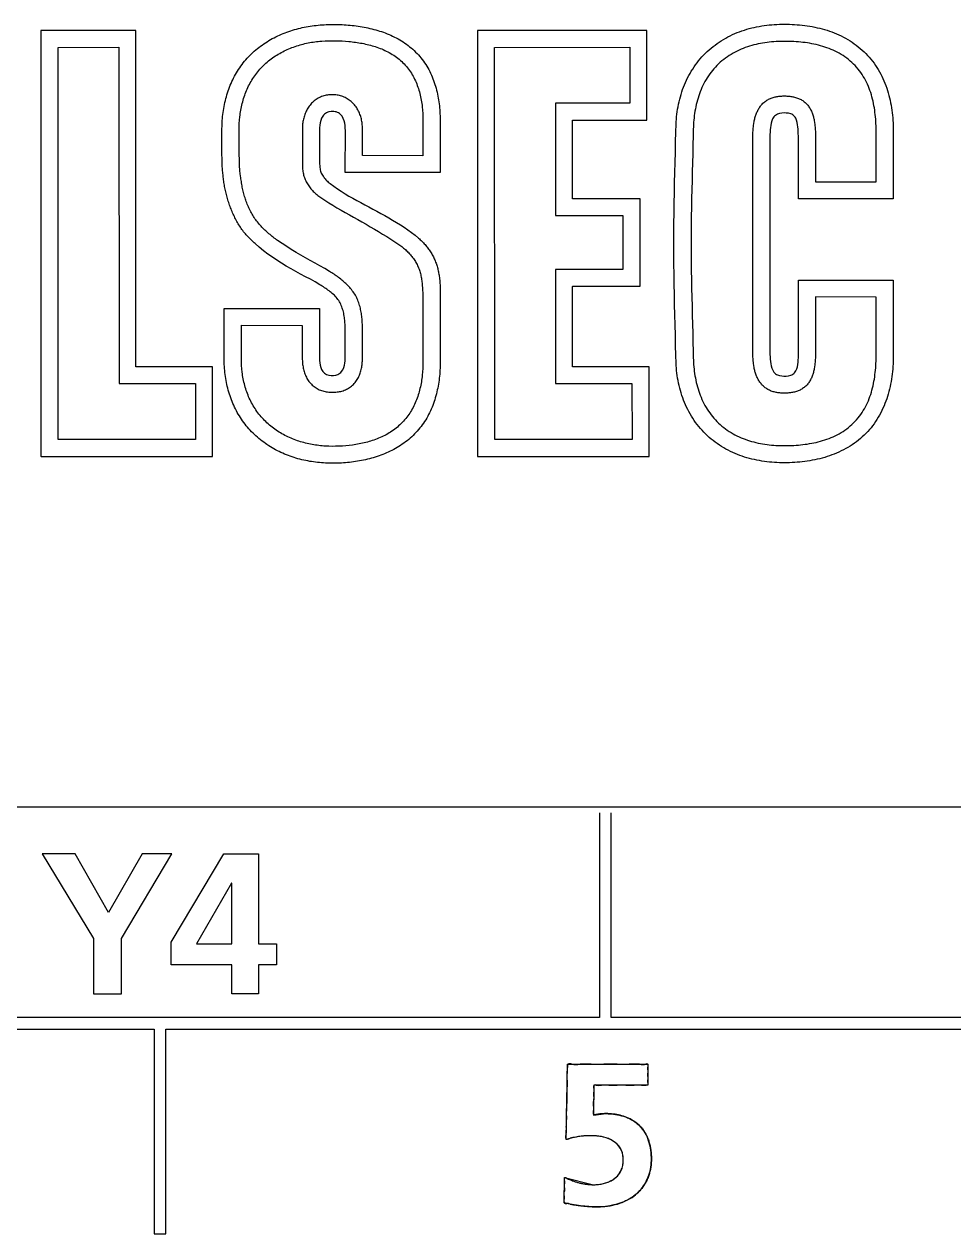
# Model space of a CAD drawing. Header units: millimetres. Extents: x -11 to 5160, y -11 to 2043.
# Drawn here: x 4503.35 to 4507.35, y 1648.46 to 1653.66 of the extents above; entities that cross this region are included whole.
import ezdxf

# ---------------------------------------------------------------- set-up
doc = ezdxf.new("R2010")
doc.units = ezdxf.units.MM

msp = doc.modelspace()

# ---------------------------------------------------------------- linework, layer by layer
at = {"color": 7, "linetype": 'Continuous'}
for p, q in [((4503.8347, 1653.6325), (4503.4264, 1653.6332)), ((4503.4264, 1653.6332), (4503.4264, 1651.8022)), ((4503.8347, 1652.187), (4503.8347, 1653.6325)), ((4506.031, 1653.6325), (4505.3027, 1653.6329)), ((4505.3027, 1653.6329), (4505.3027, 1651.8012)), ((4506.031, 1653.2471), (4506.031, 1653.6325)), ((4503.4998, 1651.8736), (4503.5005, 1653.5601)), ((4503.5005, 1653.5601), (4503.7613, 1653.5608)), ((4503.7613, 1653.5608), (4503.762, 1652.1146)), ((4505.3765, 1653.5601), (4505.9576, 1653.5608)), ((4505.3772, 1651.8736), (4505.3765, 1653.5601)), ((4505.9576, 1653.5608), (4505.9576, 1653.3198)), ((4505.9576, 1653.3198), (4505.638, 1653.3198)), ((4505.638, 1653.3198), (4505.638, 1652.8374)), ((4505.0679, 1653.2481), (4505.0679, 1653.0943)), ((4505.1417, 1653.2481), (4505.1417, 1653.0223)), ((4505.7114, 1652.9094), (4505.7114, 1653.2471)), ((4505.7114, 1653.2471), (4506.031, 1653.2471)), ((4504.2046, 1653.103), (4504.2046, 1653.2034)), ((4504.279, 1653.1006), (4504.2783, 1653.2038)), ((4504.5502, 1653.21), (4504.5502, 1653.0517)), ((4504.6239, 1653.2038), (4504.6239, 1653.0774)), ((4504.7341, 1653.0223), (4504.7348, 1653.2024)), ((4504.8082, 1653.0947), (4504.8082, 1653.2111)), ((4506.4861, 1652.2518), (4506.4861, 1653.1733)), ((4506.5598, 1653.1667), (4506.5598, 1652.259)), ((4506.6828, 1653.1685), (4506.6821, 1653.1695)), ((4506.6828, 1652.9094), (4506.6828, 1653.1685)), ((4506.7562, 1653.1782), (4506.7562, 1652.9818)), ((4507.0159, 1652.9821), (4507.0159, 1653.2038)), ((4507.0897, 1653.2024), (4507.0897, 1652.9094)), ((4505.0679, 1653.0943), (4504.8082, 1653.0947)), ((4505.1417, 1653.0223), (4504.7341, 1653.0223)), ((4506.7562, 1652.9818), (4507.0159, 1652.9821)), ((4506.0019, 1652.9094), (4505.7114, 1652.9094)), ((4506.0019, 1652.533), (4506.0019, 1652.9094)), ((4507.0897, 1652.9094), (4506.6828, 1652.9094)), ((4505.638, 1652.8374), (4505.9282, 1652.837)), ((4505.9282, 1652.837), (4505.9282, 1652.6053)), ((4505.9282, 1652.6053), (4505.638, 1652.6053)), ((4505.638, 1652.6053), (4505.638, 1652.1146)), ((4506.6828, 1652.2549), (4506.6828, 1652.56)), ((4506.6828, 1652.56), (4507.0897, 1652.56)), ((4507.0897, 1652.56), (4507.0897, 1652.2317)), ((4505.142, 1652.5139), (4505.142, 1652.2047)), ((4505.7114, 1652.5323), (4505.7128, 1652.533)), ((4505.7114, 1652.187), (4505.7114, 1652.5323)), ((4505.7128, 1652.533), (4506.0019, 1652.533)), ((4505.0679, 1652.4388), (4505.0679, 1652.2092)), ((4507.0159, 1652.4869), (4506.7562, 1652.4876)), ((4506.7562, 1652.4876), (4506.7562, 1652.2462)), ((4507.0159, 1652.2303), (4507.0159, 1652.4869)), ((4504.2143, 1652.223), (4504.2143, 1652.4377)), ((4504.2143, 1652.4377), (4504.6239, 1652.4377)), ((4504.6239, 1652.4377), (4504.6239, 1652.2237)), ((4504.288, 1652.2223), (4504.288, 1652.3653)), ((4504.288, 1652.3653), (4504.5498, 1652.3643)), ((4504.5498, 1652.3643), (4504.5498, 1652.223)), ((4504.7341, 1652.223), (4504.7341, 1652.3463)), ((4504.8082, 1652.2223), (4504.8082, 1652.3463)), ((4504.1637, 1652.187), (4503.8347, 1652.187)), ((4504.1637, 1651.8012), (4504.1637, 1652.187)), ((4506.0411, 1652.1863), (4505.7114, 1652.187)), ((4506.0414, 1651.8012), (4506.0411, 1652.1863)), ((4503.762, 1652.1146), (4504.0906, 1652.1146)), ((4504.0906, 1652.1146), (4504.0906, 1651.8736)), ((4505.638, 1652.1146), (4505.9666, 1652.1146)), ((4505.9666, 1652.1146), (4505.9673, 1651.8736)), ((4504.0906, 1651.8736), (4503.4998, 1651.8736)), ((4505.9673, 1651.8736), (4505.3772, 1651.8736)), ((4503.4264, 1651.8022), (4503.4271, 1651.8012)), ((4503.4271, 1651.8012), (4504.1637, 1651.8012)), ((4505.3027, 1651.8012), (4506.0414, 1651.8012)), ((4518.6494, 1650.2934), (4483.4911, 1650.2934)), ((4505.8273, 1650.2684), (4505.8273, 1649.389)), ((4505.8776, 1649.389), (4505.8776, 1650.2684)), ((4503.5738, 1650.0929), (4503.4322, 1650.0929)), ((4503.4322, 1650.0929), (4503.6523, 1649.7287)), ((4503.7162, 1649.8401), (4503.5738, 1650.0929)), ((4503.8611, 1650.0929), (4503.7162, 1649.8401)), ((4503.7732, 1649.7287), (4503.9889, 1650.0929)), ((4503.9889, 1650.0929), (4503.8611, 1650.0929)), ((4503.9867, 1649.7131), (4504.212, 1650.0929)), ((4504.212, 1650.0929), (4504.3621, 1650.0929)), ((4504.3621, 1650.0929), (4504.3621, 1649.7053)), ((4504.2448, 1649.9668), (4504.0954, 1649.7053)), ((4504.2465, 1649.9668), (4504.2448, 1649.9668)), ((4504.2465, 1649.7053), (4504.2465, 1649.9668)), ((4503.6523, 1649.7287), (4503.6523, 1649.4904)), ((4503.7732, 1649.4904), (4503.7732, 1649.7287)), ((4503.9867, 1649.6156), (4503.9867, 1649.7131)), ((4504.0954, 1649.7053), (4504.2465, 1649.7053)), ((4504.3621, 1649.7053), (4504.439, 1649.7053)), ((4504.439, 1649.7053), (4504.439, 1649.6156)), ((4504.2465, 1649.6156), (4503.9867, 1649.6156)), ((4504.2465, 1649.4904), (4504.2465, 1649.6156)), ((4504.439, 1649.6156), (4504.3621, 1649.6156)), ((4504.3621, 1649.6156), (4504.3621, 1649.4904)), ((4503.6523, 1649.4904), (4503.7732, 1649.4904)), ((4504.3621, 1649.4904), (4504.2465, 1649.4904)), ((4505.8273, 1649.389), (4502.098, 1649.389)), ((4509.607, 1649.389), (4505.8776, 1649.389)), ((4502.098, 1649.3388), (4503.9124, 1649.3388)), ((4503.9124, 1649.3388), (4503.9124, 1648.4591)), ((4503.9626, 1648.4591), (4503.9626, 1649.3388)), ((4503.9626, 1649.3388), (4507.7425, 1649.3388)), ((4505.6835, 1648.8645), (4505.6895, 1649.1881)), ((4505.6895, 1649.1881), (4506.0357, 1649.1881)), ((4506.0357, 1649.1881), (4506.0357, 1649.0984)), ((4505.8034, 1649.0984), (4505.8009, 1648.9698)), ((4506.0357, 1649.0984), (4505.8034, 1649.0984)), ((4506.0357, 1649.0984), (4506.0357, 1649.1014)), ((4505.8009, 1648.9698), (4505.8561, 1648.9758)), ((4505.675, 1648.5926), (4505.6774, 1648.7005)), ((4505.6774, 1648.7005), (4505.8009, 1648.6702)), ((4503.9124, 1648.4591), (4503.9626, 1648.4591))]:
    msp.add_line(p, q, dxfattribs=at)
for points in [[(4504.2046, 1653.2034, -0.034216), (4504.2082, 1653.2721, -0.0337), (4504.2211, 1653.3398, -0.037988), (4504.2434, 1653.405, -0.043441), (4504.276, 1653.4656, -0.044293), (4504.3187, 1653.5196, -0.043091), (4504.3701, 1653.5653, -0.040565), (4504.4285, 1653.6018, -0.036354), (4504.4918, 1653.6289, -0.033258), (4504.5583, 1653.647, -0.029751), (4504.6265, 1653.6566, -0.023986), (4504.6953, 1653.6588, -0.023326), (4504.7641, 1653.6546, -0.025699), (4504.8321, 1653.6437, -0.033183), (4504.8984, 1653.625, -0.041137), (4504.9612, 1653.5967, -0.048585), (4505.0178, 1653.5576, -0.053963), (4505.0652, 1653.5078, -0.052442), (4505.1011, 1653.4491, -0.04424), (4505.1248, 1653.3845, -0.03556), (4505.1382, 1653.3169, -0.037049), (4505.1417, 1653.2481)], [(4507.0897, 1652.2317, -0.018585), (4507.0884, 1652.1881, -0.01779), (4507.084, 1652.1446, -0.018773), (4507.0764, 1652.1016, -0.022205), (4507.0653, 1652.0594, -0.0249), (4507.0503, 1652.0184, -0.027165), (4507.0312, 1651.9792, -0.028838), (4507.0077, 1651.9423, -0.030145), (4506.9801, 1651.9085, -0.030084), (4506.9486, 1651.8783, -0.029066), (4506.9138, 1651.852, -0.027507), (4506.8762, 1651.8298, -0.025204), (4506.8365, 1651.8117, -0.022946), (4506.7952, 1651.7975, -0.0207), (4506.7528, 1651.7869, -0.018506), (4506.7098, 1651.7797, -0.016676), (4506.6663, 1651.7755, -0.01573), (4506.6227, 1651.7742, -0.016255), (4506.579, 1651.7756, -0.018257), (4506.536, 1651.7799, -0.020322), (4506.493, 1651.7877, -0.022034), (4506.4509, 1651.799, -0.023721), (4506.4099, 1651.8142, -0.025471), (4506.3707, 1651.8333, -0.026634), (4506.3336, 1651.8564, -0.027528), (4506.2993, 1651.8833, -0.027904), (4506.2681, 1651.9139, -0.027501), (4506.2406, 1651.9477, -0.026879), (4506.2168, 1651.9844, -0.025888), (4506.1971, 1652.0233, -0.024101), (4506.1814, 1652.064, -0.022248), (4506.1695, 1652.1061, -0.023195), (4506.1614, 1652.149, -0.019877), (4506.1572, 1652.1924, -0.008911), (4506.1555, 1652.2361), (4506.1547, 1652.2797), (4506.1537, 1652.3234), (4506.1526, 1652.367), (4506.1515, 1652.4107), (4506.1504, 1652.4544), (4506.1493, 1652.498), (4506.1484, 1652.5417), (4506.1476, 1652.585), (4506.1471, 1652.6286), (4506.1468, 1652.6723), (4506.1467, 1652.7158), (4506.1468, 1652.7595), (4506.1471, 1652.8032), (4506.1476, 1652.8468), (4506.1484, 1652.8909), (4506.1493, 1652.9345), (4506.1504, 1652.9782), (4506.1515, 1653.0218), (4506.1526, 1653.0655), (4506.1537, 1653.1092), (4506.1547, 1653.1528), (4506.1555, 1653.1965, -0.008842), (4506.1572, 1653.2401, -0.019752), (4506.1614, 1653.2836, -0.023089), (4506.1694, 1653.3265, -0.022126), (4506.1812, 1653.3685, -0.023951), (4506.1969, 1653.4093, -0.025739), (4506.2165, 1653.4483, -0.026732), (4506.2401, 1653.485, -0.027383), (4506.2676, 1653.5189, -0.027829), (4506.2986, 1653.5497, -0.02749), (4506.3328, 1653.5768, -0.026656), (4506.3697, 1653.6, -0.025722), (4506.4092, 1653.6194, -0.023803), (4506.4501, 1653.6347, -0.02214), (4506.4922, 1653.6461, -0.020443), (4506.5352, 1653.654, -0.018544), (4506.5786, 1653.6584, -0.016331), (4506.6223, 1653.6599, -0.015755), (4506.6659, 1653.6585, -0.016672), (4506.7094, 1653.6544, -0.018498), (4506.7524, 1653.6472, -0.020706), (4506.7948, 1653.6367, -0.022953), (4506.8361, 1653.6225, -0.025211), (4506.8758, 1653.6044, -0.027513), (4506.9134, 1653.5822, -0.029065), (4506.9483, 1653.5559, -0.030079), (4506.9798, 1653.5257, -0.030124), (4507.0074, 1653.4919, -0.028811), (4507.0309, 1653.4551, -0.027134), (4507.0501, 1653.4159, -0.024866), (4507.0651, 1653.375, -0.02217), (4507.0762, 1653.3327, -0.018744), (4507.0838, 1653.2897, -0.017752), (4507.0884, 1653.2463, -0.018659), (4507.0897, 1653.2024)], [(4504.2783, 1653.2038, -0.033699), (4504.2812, 1653.2619, -0.032894), (4504.2917, 1653.3192, -0.037283), (4504.31, 1653.3745, -0.043999), (4504.337, 1653.426, -0.045191), (4504.3727, 1653.4719, -0.044311), (4504.4162, 1653.5107, -0.041538), (4504.4656, 1653.5415, -0.036663), (4504.5192, 1653.5642, -0.033318), (4504.5754, 1653.5793, -0.029722), (4504.6331, 1653.5871, -0.0226), (4504.6914, 1653.5888, -0.020631), (4504.7495, 1653.5856, -0.022406), (4504.8072, 1653.5776, -0.031793), (4504.8637, 1653.5633, -0.042209), (4504.9174, 1653.541, -0.051985), (4504.966, 1653.5089, -0.058857), (4505.0062, 1653.4669, -0.055665), (4505.0358, 1653.4169, -0.043792), (4505.0548, 1653.3619, -0.033739), (4505.0654, 1653.3046, -0.03617), (4505.0679, 1653.2464)], [(4507.0159, 1653.2038, 0.018226), (4507.0151, 1653.2423, 0.017128), (4507.0115, 1653.2808, 0.018089), (4507.0053, 1653.3189, 0.022701), (4506.996, 1653.3563, 0.026695), (4506.983, 1653.3927, 0.030286), (4506.966, 1653.4273, 0.033097), (4506.9448, 1653.4595, 0.035044), (4506.9193, 1653.4885, 0.034786), (4506.8901, 1653.5136, 0.032404), (4506.8577, 1653.5347, 0.029226), (4506.823, 1653.5515, 0.025353), (4506.7867, 1653.5645, 0.021804), (4506.7493, 1653.574, 0.018471), (4506.7113, 1653.5805, 0.015331), (4506.6729, 1653.5844, 0.014086), (4506.6343, 1653.586, 0.014078), (4506.5957, 1653.5855, 0.017143), (4506.5572, 1653.5826, 0.019743), (4506.5191, 1653.5769, 0.021829), (4506.4815, 1653.568, 0.024484), (4506.4449, 1653.5557, 0.027152), (4506.4098, 1653.5397, 0.029593), (4506.3768, 1653.5198, 0.03108), (4506.3464, 1653.496, 0.031707), (4506.3192, 1653.4686, 0.031232), (4506.2957, 1653.438, 0.029353), (4506.2761, 1653.4048, 0.026925), (4506.2603, 1653.3696, 0.023798), (4506.2482, 1653.333, 0.021781), (4506.2394, 1653.2954, 0.019751), (4506.2338, 1653.2572, 0.014359), (4506.2308, 1653.2188, 0.008324), (4506.2296, 1653.1802), (4506.229, 1653.1416), (4506.2281, 1653.103), (4506.2271, 1653.0644), (4506.2261, 1653.0258), (4506.225, 1652.9872), (4506.224, 1652.9486), (4506.2231, 1652.91), (4506.2223, 1652.8714), (4506.2216, 1652.8328), (4506.2212, 1652.7942), (4506.2209, 1652.7556), (4506.2208, 1652.7172), (4506.2209, 1652.6786), (4506.2212, 1652.64), (4506.2216, 1652.6014), (4506.2223, 1652.5628), (4506.2231, 1652.5242), (4506.224, 1652.4856), (4506.225, 1652.447), (4506.2261, 1652.4084), (4506.2271, 1652.3699), (4506.2281, 1652.3313), (4506.229, 1652.2927), (4506.2296, 1652.2541, 0.008283), (4506.2308, 1652.2155, 0.014334), (4506.2338, 1652.177, 0.019733), (4506.2394, 1652.1388, 0.021769), (4506.2481, 1652.1012, 0.023785), (4506.2602, 1652.0646, 0.026912), (4506.276, 1652.0294, 0.029343), (4506.2956, 1651.9962, 0.031228), (4506.3191, 1651.9656, 0.031705), (4506.3463, 1651.9382, 0.031086), (4506.3766, 1651.9144, 0.029603), (4506.4097, 1651.8945, 0.027164), (4506.4448, 1651.8784, 0.024496), (4506.4813, 1651.8661, 0.02184), (4506.5189, 1651.8572, 0.019754), (4506.557, 1651.8514, 0.017157), (4506.5955, 1651.8485, 0.014089), (4506.6341, 1651.848, 0.014083), (4506.6727, 1651.8497, 0.015319), (4506.7111, 1651.8535, 0.018456), (4506.7491, 1651.86, 0.021787), (4506.7865, 1651.8695, 0.025335), (4506.8229, 1651.8825, 0.029206), (4506.8576, 1651.8993, 0.03239), (4506.8899, 1651.9203, 0.034782), (4506.9192, 1651.9455, 0.035043), (4506.9447, 1651.9744, 0.033107), (4506.9659, 1652.0066, 0.030304), (4506.9829, 1652.0412, 0.026715), (4506.9959, 1652.0776, 0.022715), (4507.0052, 1652.115, 0.018105), (4507.0115, 1652.1531, 0.017133), (4507.0151, 1652.1915, 0.01831), (4507.0159, 1652.2303)], [(4504.8082, 1653.2111, 0.029573), (4504.8071, 1653.2318, 0.029362), (4504.8036, 1653.2523, 0.032148), (4504.7976, 1653.2722, 0.035436), (4504.7889, 1653.2911, 0.038352), (4504.7776, 1653.3085, 0.041029), (4504.7637, 1653.3239, 0.04318), (4504.7474, 1653.3368, 0.044247), (4504.7291, 1653.3466, 0.043284), (4504.7094, 1653.3531, 0.040259), (4504.6889, 1653.3562, 0.035842), (4504.6683, 1653.3561, 0.040052), (4504.6477, 1653.353, 0.043295), (4504.628, 1653.3464, 0.045048), (4504.6098, 1653.3365, 0.044078), (4504.5936, 1653.3235, 0.041689), (4504.5798, 1653.308, 0.038613), (4504.5688, 1653.2904, 0.035198), (4504.5604, 1653.2714, 0.031331), (4504.5546, 1653.2514, 0.028157), (4504.5512, 1653.2309, 0.02883), (4504.5502, 1653.21)], [(4506.4861, 1653.1733), (4506.4863, 1653.1903), (4506.4874, 1653.2072), (4506.4891, 1653.224), (4506.4918, 1653.2408, -0.01897), (4506.4957, 1653.2573, -0.022859), (4506.5009, 1653.2734, -0.028108), (4506.5077, 1653.2889, -0.033601), (4506.5164, 1653.3035, -0.038587), (4506.527, 1653.3166, -0.041854), (4506.5397, 1653.3279, -0.041144), (4506.554, 1653.3369, -0.037215), (4506.5696, 1653.3435, -0.032166), (4506.586, 1653.348, -0.026939), (4506.6029, 1653.3505, -0.021344), (4506.6198, 1653.3513, -0.019755), (4506.6368, 1653.3508, -0.02369), (4506.6536, 1653.3488, -0.02939), (4506.6701, 1653.3451, -0.035605), (4506.686, 1653.3393, -0.041298), (4506.7008, 1653.3311, -0.043597), (4506.714, 1653.3205, -0.041651), (4506.7252, 1653.3078, -0.03694), (4506.7343, 1653.2935, -0.030667), (4506.7414, 1653.2781, -0.024596), (4506.7467, 1653.262, -0.019952), (4506.7506, 1653.2455), (4506.7532, 1653.2287), (4506.755, 1653.2119), (4506.756, 1653.1949), (4506.7562, 1653.1782)], [(4504.7348, 1653.2024), (4504.7345, 1653.213), (4504.7336, 1653.2237), (4504.732, 1653.2342), (4504.7295, 1653.2445), (4504.7258, 1653.2545), (4504.7207, 1653.2639, 0.054497), (4504.7139, 1653.272, 0.06171), (4504.7054, 1653.2784, 0.060327), (4504.6956, 1653.2825, 0.051305), (4504.6851, 1653.2843), (4504.6745, 1653.2843), (4504.664, 1653.2827, 0.056487), (4504.654, 1653.279, 0.063452), (4504.6452, 1653.273, 0.058315), (4504.6381, 1653.2651, 0.046168), (4504.6328, 1653.2559), (4504.6291, 1653.2459), (4504.6266, 1653.2356), (4504.625, 1653.2251), (4504.6241, 1653.2144), (4504.6239, 1653.2038)], [(4506.6821, 1653.1695), (4506.6821, 1653.1792), (4506.6819, 1653.189), (4506.6816, 1653.1987), (4506.6811, 1653.2084), (4506.6803, 1653.2181), (4506.6791, 1653.2278), (4506.6774, 1653.2374), (4506.6747, 1653.2467), (4506.6709, 1653.2557, 0.057812), (4506.6653, 1653.2636, 0.065818), (4506.6579, 1653.27, 0.057894), (4506.6492, 1653.2743), (4506.6398, 1653.2768), (4506.6302, 1653.278), (4506.6204, 1653.2782), (4506.6107, 1653.2777), (4506.6011, 1653.2762), (4506.5918, 1653.273, 0.061293), (4506.5835, 1653.2679, 0.060884), (4506.5767, 1653.261), (4506.5716, 1653.2528), (4506.5679, 1653.2438), (4506.5652, 1653.2344), (4506.5633, 1653.2248), (4506.562, 1653.2152), (4506.5611, 1653.2055), (4506.5605, 1653.1958), (4506.5601, 1653.1856), (4506.5599, 1653.1759), (4506.5598, 1653.1667)], [(4504.7341, 1652.3463, 0.011954), (4504.7336, 1652.3699, 0.019463), (4504.7317, 1652.3935, 0.023935), (4504.7277, 1652.4168, 0.026747), (4504.7213, 1652.4396, 0.038493), (4504.7124, 1652.4614, 0.048897), (4504.6995, 1652.4812, 0.039827), (4504.6832, 1652.4983, 0.022942), (4504.665, 1652.5133, 0.015618), (4504.6456, 1652.5269, 0.010471), (4504.6256, 1652.5395), (4504.605, 1652.5515), (4504.5844, 1652.5629), (4504.5636, 1652.5741), (4504.5427, 1652.5853), (4504.5219, 1652.5966), (4504.5013, 1652.6081), (4504.4808, 1652.6199), (4504.4605, 1652.632), (4504.4405, 1652.6447), (4504.421, 1652.6579), (4504.4018, 1652.6717), (4504.383, 1652.6861), (4504.3646, 1652.701), (4504.3468, 1652.7165, -0.010308), (4504.3296, 1652.7327, -0.012686), (4504.3131, 1652.7497, -0.018662), (4504.2977, 1652.7676, -0.01991), (4504.2838, 1652.7867, -0.017937), (4504.2714, 1652.8068, -0.01424), (4504.2603, 1652.8277, -0.011302), (4504.2503, 1652.8491, -0.01185), (4504.2412, 1652.871, -0.012501), (4504.2333, 1652.8932, -0.011916), (4504.2264, 1652.9159, -0.011135), (4504.2206, 1652.9388, -0.010496), (4504.2158, 1652.9619, -0.009906), (4504.212, 1652.9853, -0.009243), (4504.209, 1653.0087), (4504.2069, 1653.0323), (4504.2055, 1653.0559), (4504.2047, 1653.0795), (4504.2046, 1653.103)], [(4504.8082, 1652.3463, 0.010032), (4504.8079, 1652.3699, 0.012289), (4504.8066, 1652.393, 0.017571), (4504.8039, 1652.4164, 0.021534), (4504.7993, 1652.4395, 0.025646), (4504.7926, 1652.4621, 0.02926), (4504.7835, 1652.4839, 0.033645), (4504.7717, 1652.5043, 0.028559), (4504.7574, 1652.523, 0.02232), (4504.7413, 1652.5403, 0.017422), (4504.7239, 1652.5562, 0.016335), (4504.7055, 1652.5709, 0.013109), (4504.6862, 1652.5845, 0.009572), (4504.6663, 1652.5972), (4504.6461, 1652.6092), (4504.6255, 1652.6209), (4504.6049, 1652.6323), (4504.5842, 1652.6436), (4504.5636, 1652.655), (4504.543, 1652.6666), (4504.5227, 1652.6786), (4504.5026, 1652.6909), (4504.4826, 1652.7034), (4504.4629, 1652.7164), (4504.4436, 1652.7299, -0.009638), (4504.4247, 1652.7441, -0.011553), (4504.4065, 1652.759, -0.013718), (4504.389, 1652.7749, -0.014607), (4504.3725, 1652.7917, -0.016117), (4504.3571, 1652.8095, -0.022027), (4504.343, 1652.8284, -0.02241), (4504.3307, 1652.8485, -0.020021), (4504.3202, 1652.8697, -0.01703), (4504.3112, 1652.8915, -0.014414), (4504.3036, 1652.9138, -0.012837), (4504.2972, 1652.9367, -0.01129), (4504.292, 1652.9597, -0.010126), (4504.2878, 1652.9829, -0.00929), (4504.2844, 1653.0063), (4504.2819, 1653.0297), (4504.2802, 1653.0533), (4504.2792, 1653.0768), (4504.279, 1653.1006)], [(4504.6239, 1653.0774, 0.016302), (4504.6243, 1653.0579, 0.023095), (4504.6259, 1653.0382, 0.074079), (4504.6311, 1653.0195, 0.046286), (4504.6418, 1653.0029, 0.074673), (4504.6541, 1652.9875, 0.019112), (4504.6691, 1652.975), (4504.6847, 1652.9633), (4504.7007, 1652.9522), (4504.717, 1652.9415), (4504.7335, 1652.9311), (4504.7502, 1652.921), (4504.767, 1652.9112), (4504.7841, 1652.9018), (4504.8013, 1652.8926), (4504.8185, 1652.8835), (4504.8358, 1652.8744), (4504.853, 1652.8652), (4504.8702, 1652.856), (4504.8873, 1652.8466), (4504.9043, 1652.8371), (4504.9212, 1652.8275), (4504.9381, 1652.8176), (4504.9547, 1652.8075), (4504.9713, 1652.7972), (4504.9876, 1652.7865), (4505.0037, 1652.7755), (4505.0195, 1652.7641), (4505.0349, 1652.7522), (4505.0499, 1652.7397, -0.014932), (4505.0641, 1652.7264, -0.016856), (4505.0775, 1652.7122, -0.018585), (4505.0898, 1652.6971, -0.019577), (4505.1009, 1652.6811, -0.020652), (4505.1108, 1652.664, -0.02033), (4505.1192, 1652.6464, -0.019911), (4505.1262, 1652.6282, -0.018556), (4505.1317, 1652.6095, -0.016966), (4505.1359, 1652.5905, -0.015133), (4505.1389, 1652.5712), (4505.1407, 1652.5518), (4505.1418, 1652.5323), (4505.142, 1652.5139)], [(4504.5502, 1653.0517, 0.033337), (4504.5515, 1653.0312, 0.034028), (4504.5556, 1653.011, 0.034787), (4504.5624, 1652.9916, 0.033639), (4504.5718, 1652.9732, 0.032382), (4504.5835, 1652.9563, 0.024847), (4504.597, 1652.9408, 0.030002), (4504.6125, 1652.9272, 0.013764), (4504.6291, 1652.9149), (4504.6461, 1652.9033), (4504.6635, 1652.8922), (4504.681, 1652.8813), (4504.6987, 1652.8707), (4504.7164, 1652.8603), (4504.7343, 1652.85), (4504.7522, 1652.8398), (4504.7702, 1652.8297), (4504.7882, 1652.8197), (4504.8063, 1652.8098), (4504.8242, 1652.7996), (4504.842, 1652.7892), (4504.8598, 1652.7788), (4504.8775, 1652.7683), (4504.8952, 1652.7577), (4504.9128, 1652.747), (4504.9303, 1652.7361), (4504.9476, 1652.7248), (4504.9645, 1652.7131, -0.012906), (4504.981, 1652.7006, -0.018881), (4504.9966, 1652.6872, -0.022294), (4505.011, 1652.6724, -0.021552), (4505.024, 1652.6565, -0.022552), (4505.0357, 1652.6395, -0.028962), (4505.0455, 1652.6213, -0.027755), (4505.0532, 1652.6022, -0.024447), (4505.0589, 1652.5824, -0.019902), (4505.0627, 1652.5622, -0.014468), (4505.0652, 1652.5417), (4505.0667, 1652.5211), (4505.0674, 1652.5005), (4505.0678, 1652.4795), (4505.068, 1652.4589), (4505.0679, 1652.4388)], [(4506.7562, 1652.2462), (4506.756, 1652.2293), (4506.755, 1652.2123), (4506.7532, 1652.1955), (4506.7505, 1652.1787, -0.020085), (4506.7466, 1652.1622, -0.024796), (4506.7413, 1652.1462, -0.030921), (4506.7342, 1652.1308, -0.037235), (4506.725, 1652.1165, -0.041877), (4506.7138, 1652.1039, -0.043638), (4506.7005, 1652.0933, -0.041192), (4506.6856, 1652.0852, -0.035399), (4506.6697, 1652.0795, -0.029124), (4506.6532, 1652.0758, -0.02347), (4506.6363, 1652.0739, -0.019592), (4506.6194, 1652.0734, -0.021467), (4506.6024, 1652.0743, -0.026048), (4506.5861, 1652.0767, -0.032142), (4506.5698, 1652.0811, -0.037208), (4506.5542, 1652.0878, -0.041171), (4506.5398, 1652.0968, -0.041881), (4506.5272, 1652.108, -0.038612), (4506.5165, 1652.1212, -0.033629), (4506.5078, 1652.1357, -0.028121), (4506.501, 1652.1512, -0.022864), (4506.4957, 1652.1673, -0.018964), (4506.4919, 1652.1838), (4506.4892, 1652.2006), (4506.4874, 1652.2174), (4506.4863, 1652.2344), (4506.4861, 1652.2518)], [(4506.5598, 1652.259), (4506.5599, 1652.2493), (4506.5601, 1652.2395), (4506.5605, 1652.2298), (4506.5611, 1652.2201), (4506.5621, 1652.2099), (4506.5634, 1652.2003), (4506.5653, 1652.1907), (4506.568, 1652.1813), (4506.5717, 1652.1723), (4506.5769, 1652.1641, 0.060332), (4506.5837, 1652.1572, 0.061029), (4506.592, 1652.1521), (4506.601, 1652.149), (4506.6106, 1652.1474), (4506.6203, 1652.1468), (4506.6301, 1652.1471), (4506.6398, 1652.1482), (4506.6492, 1652.1506, 0.057573), (4506.6581, 1652.1549, 0.065146), (4506.6655, 1652.1612, 0.058215), (4506.6712, 1652.1691), (4506.6752, 1652.178), (4506.6779, 1652.1873), (4506.6797, 1652.1969), (4506.681, 1652.2066), (4506.6818, 1652.2163), (4506.6823, 1652.226), (4506.6826, 1652.2358), (4506.6828, 1652.2455), (4506.6828, 1652.2549)], [(4505.142, 1652.2071, -0.035131), (4505.1388, 1652.1383, -0.03389), (4505.1262, 1652.0704, -0.039481), (4505.104, 1652.0051, -0.048473), (4505.0707, 1651.9447, -0.049737), (4505.0263, 1651.892, -0.047402), (4504.9724, 1651.849, -0.042397), (4504.9117, 1651.8163, -0.03589), (4504.8466, 1651.7934, -0.029841), (4504.779, 1651.7793, -0.026407), (4504.7103, 1651.7727, -0.026445), (4504.6413, 1651.7734, -0.030772), (4504.573, 1651.7819, -0.034403), (4504.5062, 1651.7992, -0.037057), (4504.4426, 1651.826, -0.04024), (4504.3839, 1651.8621, -0.042399), (4504.3319, 1651.9075, -0.043618), (4504.2885, 1651.9611, -0.042843), (4504.255, 1652.0213, -0.038831), (4504.2318, 1652.0862, -0.034841), (4504.2182, 1652.1539, -0.03509), (4504.2143, 1652.223)], [(4505.0679, 1652.2092, -0.033777), (4505.0656, 1652.1512, -0.031827), (4505.0557, 1652.0939, -0.038219), (4505.0381, 1652.0384, -0.049121), (4505.0114, 1651.9874, -0.052858), (4504.9746, 1651.9425, -0.050992), (4504.9292, 1651.9062, -0.045061), (4504.8777, 1651.8793, -0.036606), (4504.8225, 1651.8612, -0.028317), (4504.7654, 1651.8503, -0.023962), (4504.7074, 1651.8453, -0.024245), (4504.6496, 1651.8458, -0.030114), (4504.5918, 1651.8526, -0.03382), (4504.5355, 1651.8669, -0.036065), (4504.4816, 1651.8888, -0.040146), (4504.4318, 1651.9186, -0.043014), (4504.3875, 1651.9562, -0.044741), (4504.3506, 1652.0011, -0.044441), (4504.3221, 1652.0517, -0.039188), (4504.3026, 1652.1064, -0.034896), (4504.2913, 1652.1635, -0.035269), (4504.288, 1652.2216)], [(4504.5498, 1652.223, 0.027272), (4504.5507, 1652.2021, 0.026207), (4504.5539, 1652.1814, 0.03085), (4504.5593, 1652.1611, 0.03654), (4504.5674, 1652.1418, 0.041626), (4504.5784, 1652.124, 0.045632), (4504.5924, 1652.1084, 0.047473), (4504.609, 1652.0957, 0.046555), (4504.6277, 1652.0863, 0.041976), (4504.6477, 1652.0803, 0.036088), (4504.6685, 1652.0775, 0.029852), (4504.6891, 1652.0775, 0.034723), (4504.7099, 1652.0802, 0.040327), (4504.7301, 1652.0859, 0.046677), (4504.7489, 1652.095, 0.048507), (4504.7657, 1652.1075, 0.047277), (4504.7797, 1652.123, 0.042927), (4504.7908, 1652.1408, 0.037148), (4504.7988, 1652.1601, 0.030901), (4504.8042, 1652.1804, 0.025564), (4504.8073, 1652.2011, 0.027156), (4504.8082, 1652.2223)], [(4504.6239, 1652.2237), (4504.6241, 1652.2137), (4504.625, 1652.2038), (4504.6266, 1652.1939), (4504.6291, 1652.1842), (4504.6329, 1652.175), (4504.6383, 1652.1666, 0.058951), (4504.6454, 1652.1595, 0.061304), (4504.6541, 1652.1543), (4504.6635, 1652.1512), (4504.6734, 1652.1498), (4504.6837, 1652.1498), (4504.6935, 1652.1512), (4504.703, 1652.1544, 0.055216), (4504.7112, 1652.1594, 0.055675), (4504.7184, 1652.1663), (4504.724, 1652.1745), (4504.7282, 1652.1836), (4504.731, 1652.1932), (4504.7328, 1652.203), (4504.7338, 1652.213), (4504.7341, 1652.223)], [(4505.8561, 1648.9758, -0.017438), (4505.874, 1648.9752, -0.017233), (4505.8918, 1648.9734, -0.01873), (4505.9094, 1648.9703, -0.020437), (4505.9268, 1648.9658, -0.022437), (4505.9438, 1648.9599, -0.024419), (4505.96, 1648.9524, -0.026404), (4505.9755, 1648.9433, -0.028227), (4505.9898, 1648.9326, -0.028999), (4506.0028, 1648.9203, -0.029334), (4506.0143, 1648.9065, -0.028208), (4506.0241, 1648.8916, -0.026645), (4506.0323, 1648.8756, -0.024458), (4506.0387, 1648.8589, -0.021909), (4506.0436, 1648.8417, -0.018983), (4506.0471, 1648.8241, -0.017091), (4506.0493, 1648.8064, -0.01631), (4506.0503, 1648.7885), (4506.0502, 1648.7708, -0.018765), (4506.0488, 1648.753, -0.021499), (4506.046, 1648.7353, -0.022062), (4506.0417, 1648.7179, -0.022785), (4506.0358, 1648.701, -0.023798), (4506.0284, 1648.6847, -0.024389), (4506.0195, 1648.6692, -0.02475), (4506.0091, 1648.6546, -0.024535), (4505.9972, 1648.6412, -0.023599), (4505.9846, 1648.6292, -0.023304), (4505.9704, 1648.6182, -0.022343), (4505.9553, 1648.6086, -0.020959), (4505.9395, 1648.6003, -0.019634), (4505.923, 1648.5933, -0.018141), (4505.906, 1648.5876, -0.016751), (4505.8887, 1648.583), (4505.8711, 1648.5796), (4505.8534, 1648.5772), (4505.8355, 1648.5758), (4505.8176, 1648.5753), (4505.7997, 1648.5756), (4505.7818, 1648.5765), (4505.7639, 1648.578), (4505.7461, 1648.58), (4505.7282, 1648.5824), (4505.7105, 1648.5853), (4505.6929, 1648.5886), (4505.675, 1648.5926)]]:
    msp.add_lwpolyline(points, format="xyb", dxfattribs=at)
msp.add_lwpolyline([(4505.8009, 1648.6702), (4505.8118, 1648.6705), (4505.8227, 1648.6714), (4505.8336, 1648.673), (4505.8443, 1648.6752), (4505.8549, 1648.6781), (4505.8652, 1648.6818), (4505.8751, 1648.6864), (4505.8847, 1648.6918), (4505.8932, 1648.6978), (4505.9015, 1648.705), (4505.9088, 1648.7131), (4505.9152, 1648.722), (4505.9203, 1648.7317), (4505.9243, 1648.7419), (4505.9271, 1648.7525), (4505.9288, 1648.7633), (4505.9295, 1648.7742), (4505.9292, 1648.7852), (4505.9279, 1648.7961), (4505.9255, 1648.8067), (4505.9218, 1648.8172), (4505.9168, 1648.8269), (4505.9107, 1648.836), (4505.9034, 1648.8442), (4505.8953, 1648.8515), (4505.8863, 1648.8578), (4505.8768, 1648.8632), (4505.8668, 1648.8678), (4505.8565, 1648.8715), (4505.8464, 1648.8745), (4505.8357, 1648.8769), (4505.8249, 1648.8787), (4505.814, 1648.8799), (4505.803, 1648.8807), (4505.7921, 1648.8809), (4505.7811, 1648.8808), (4505.7702, 1648.8803), (4505.7592, 1648.8796), (4505.7483, 1648.8785), (4505.7375, 1648.877), (4505.7267, 1648.8752), (4505.7159, 1648.8731), (4505.7052, 1648.8706), (4505.6947, 1648.8678), (4505.6842, 1648.8647)], dxfattribs=at)
for centre, radius, start, end in [((4506.041, 1649.1638), 0.3521, 176.9531, 180.9009), ((4505.7038, 1649.1826), 0.0144, 157.4743, 180.4022), ((4505.6993, 1649.1721), 0.0183, 61.1752, 118.8248), ((4505.7259, 1649.2923), 0.1057, 260.3398, 279.6602), ((4505.7675, 1648.718), 0.4708, 87.084, 92.916), ((4505.8189, 1650.9689), 1.781, 269.1171, 270.8829), ((4505.8746, 1645.7629), 3.4253, 89.528, 90.472), ((4505.9291, 1650.7221), 1.5342, 269.0186, 270.9814), ((4505.977, 1648.8038), 0.3849, 86.7803, 93.2197), ((4506.0129, 1649.2666), 0.0797, 259.711, 280.289), ((4506.0313, 1649.1804), 0.00882, 60.5457, 118.5836), ((4506.0952, 1649.1799), 0.0597, 175.8598, 184.1402), ((4507.1602, 1649.1566), 1.1245, 179.6421, 180.3579), ((4506.0267, 1649.1862), 0.00919, 348.0993, 11.9007), ((4505.762, 1649.1696), 0.2737, 358.7398, 1.2602), ((4516.2809, 1648.897), 10.595, 178.79662, 179.05734), ((4503.8886, 1649.1726), 1.8004, 358.31, 359.544), ((4501.6862, 1649.1422), 4.3494, 359.9035, 0.0965), ((4522.1165, 1649.128), 16.0808, 179.97533, 180.02467), ((4448.8971, 1649.1152), 57.1385, 359.99417, 0.00583), ((4515.0468, 1648.8697), 9.3617, 178.76611, 179.08785), ((4503.4283, 1649.1067), 2.3748, 358.6095, 359.0808), ((4506.5082, 1649.0624), 0.7054, 178.1923, 179.498), ((4505.6554, 1649.0929), 0.1481, 356.7955, 0.8948), ((4505.8121, 1649.0962), 0.00874, 165.3108, 186.3299), ((4505.8085, 1649.09), 0.00977, 59.8516, 120.1484), ((4505.8246, 1649.1599), 0.0625, 259.7182, 280.2818), ((4505.8513, 1648.8126), 0.2862, 86.8795, 93.1205), ((4505.8851, 1650.2743), 1.1761, 269.114, 270.886), ((4505.9222, 1644.5498), 4.5487, 89.7611, 90.2389), ((4505.9591, 1665.9158), 16.8174, 269.93893, 270.06107), ((4505.9921, 1589.3427), 59.7557, 89.985559, 90.014441), ((4506.0176, 1855.9159), 206.8175, 269.997126, 270.002874), ((4703.7949, 1649.1054), 197.7593, 179.998839, 180.001161), ((4503.7874, 1649.0284), 1.899, 358.1449, 359.7091), ((4505.9941, 1648.9949), 0.1929, 176.1992, 181.4911), ((4505.0304, 1649.0334), 0.7716, 358.0876, 359.6027), ((4508.2065, 1648.9901), 2.4048, 178.5952, 179.0951), ((4506.1485, 1648.9352), 0.4642, 176.0849, 181.769), ((4505.8074, 1648.9733), 0.00725, 151.9998, 205.6905), ((4505.802, 1648.9768), 0.00673, 260.0636, 288.6804), ((4505.7586, 1648.9841), 0.043, 350.0238, 7.6665), ((4505.8273, 1648.858), 0.1148, 99.1194, 101.6203), ((4506.2104, 1646.6612), 2.3446, 99.7253, 99.8554), ((4505.8602, 1648.6986), 0.2774, 98.3439, 99.5088), ((4505.863, 1648.6811), 0.2951, 97.2449, 98.4017), ((4505.8579, 1648.7207), 0.2552, 95.8137, 97.2238), ((4505.8569, 1648.7305), 0.2453, 94.2724, 95.8155), ((4505.8562, 1648.7407), 0.2351, 92.5805, 94.2719), ((4505.8562, 1648.7377), 0.2382, 90.8133, 92.5657), ((4505.8564, 1648.7179), 0.2579, 86.4838, 90.7883), ((4505.8571, 1648.7221), 0.2537, 79.9769, 86.5878), ((4505.8628, 1648.7538), 0.2215, 72.2143, 79.9967), ((4505.8723, 1648.7831), 0.1907, 63.0492, 72.2385), ((4505.5803, 1648.9052), 0.1054, 349.3304, 8.5235), ((4505.8832, 1648.8047), 0.1664, 52.3116, 63.0299), ((4505.8904, 1648.8144), 0.1544, 40.2745, 52.2301), ((4505.887, 1648.812), 0.1586, 27.7164, 40.1291), ((4505.7004, 1648.8758), 0.0193, 149.1488, 208.7052), ((4505.6869, 1648.8798), 0.0137, 255.8055, 283.7207), ((4505.6701, 1648.9613), 0.0969, 281.9347, 289.0847), ((4505.7445, 1648.7177), 0.158, 101.3675, 105.7158), ((4505.8197, 1648.3829), 0.5011, 100.8801, 102.2434), ((4505.784, 1648.5614), 0.3191, 98.5152, 100.65), ((4505.7899, 1648.525), 0.3559, 96.6604, 98.5733), ((4505.7894, 1648.5277), 0.3532, 94.7111, 96.643), ((4505.7904, 1648.5167), 0.3642, 92.8342, 94.7158), ((4505.7912, 1648.4988), 0.3821, 91.0189, 92.8246), ((4505.7905, 1648.5752), 0.3057, 88.0333, 91.1521), ((4505.7927, 1648.6466), 0.2343, 82.4598, 87.9633), ((4505.7976, 1648.6817), 0.1988, 76.1687, 82.5164), ((4505.8069, 1648.7195), 0.1599, 68.5584, 76.202), ((4505.8191, 1648.7501), 0.127, 59.3113, 68.5921), ((4505.8315, 1648.7711), 0.1026, 48.1657, 59.3092), ((4505.8659, 1648.8013), 0.1822, 15.6506, 27.6033), ((4505.8092, 1648.7861), 0.2409, 5.1539, 15.4937), ((4505.8408, 1648.7816), 0.0886, 35.2986, 48.0805), ((4505.843, 1648.7835), 0.0857, 21.5349, 35.1291), ((4505.8326, 1648.7798), 0.0967, 8.3058, 21.3132), ((4505.7849, 1648.7815), 0.2655, 356.2341, 5.6749), ((4505.8354, 1648.7708), 0.0935, 332.3688, 345.1305), ((4505.8173, 1648.7753), 0.1122, 345.3143, 357.0127), ((4505.8111, 1648.7766), 0.1185, 356.5525, 8.3514), ((4505.8308, 1648.7787), 0.2196, 346.832, 356.1724), ((4505.5977, 1648.6939), 0.0797, 355.2439, 2.1831), ((4505.6879, 1648.6985), 0.0107, 169.0385, 188.3885), ((4505.6784, 1648.6887), 0.0118, 40.1188, 95.0243), ((4505.7095, 1648.7352), 0.0447, 240.4651, 255.6412), ((4505.8257, 1648.7848), 0.1102, 297.7088, 307.8582), ((4505.8346, 1648.7732), 0.0955, 307.8975, 319.5092), ((4505.839, 1648.7692), 0.0896, 319.6229, 332.2285), ((4505.8639, 1648.7693), 0.185, 325.8697, 336.5509), ((4505.8537, 1648.7736), 0.1961, 336.579, 346.7628), ((4508.6018, 1648.5821), 2.9263, 178.5409, 178.8861), ((4504.2266, 1648.6975), 1.4504, 358.3844, 359.0426), ((4506.0499, 1648.6719), 0.3732, 177.6388, 179.7882), ((4505.6028, 1648.4215), 0.2868, 68.0044, 70.5223), ((4505.7924, 1648.9067), 0.2341, 249.4551, 252.722), ((4505.8301, 1649.0195), 0.353, 252.314, 254.5936), ((4505.8063, 1648.9354), 0.2657, 254.7181, 257.8912), ((4505.804, 1648.9239), 0.254, 257.8603, 261.3286), ((4505.8016, 1648.909), 0.2388, 261.3504, 265.2013), ((4505.8008, 1648.898), 0.2278, 265.1846, 269.4042), ((4505.8007, 1648.8736), 0.2034, 269.3569, 275.0538), ((4505.8027, 1648.8498), 0.1795, 275.0727, 281.6643), ((4505.8075, 1648.8274), 0.1566, 281.6172, 289.0609), ((4505.8158, 1648.8036), 0.1314, 289.0358, 297.7183), ((4505.8664, 1648.7678), 0.1821, 314.8526, 325.8074), ((4505.6868, 1648.5947), 0.012, 167.7321, 189.6949), ((4505.6834, 1648.6028), 0.0132, 230.1802, 283.3791), ((4505.5979, 1648.6042), 0.0775, 354.8788, 2.5482), ((4506.0291, 1648.6069), 0.3538, 177.5409, 179.8861), ((4504.3046, 1648.6613), 1.3716, 358.3605, 359.0665), ((4505.6806, 1648.5248), 0.0655, 72.0887, 84.862), ((4505.8353, 1648.8239), 0.2467, 283.9793, 293.5155), ((4505.8495, 1648.7909), 0.2108, 293.5533, 303.8936), ((4505.8609, 1648.7737), 0.1902, 303.9497, 314.7873), ((4505.7387, 1648.7547), 0.1719, 257.2642, 262.348), ((4506.2268, 1651.7946), 3.2507, 260.9551, 261.2326), ((4505.8168, 1649.1606), 0.5849, 261.598, 263.1723), ((4505.8333, 1649.2875), 0.7129, 263.07, 264.374), ((4505.8236, 1649.192), 0.6169, 264.3937, 265.8991), ((4505.8199, 1649.1383), 0.5631, 265.89, 267.52), ((4505.816, 1649.046), 0.4707, 267.5003, 269.4076), ((4505.8156, 1648.9481), 0.3728, 269.3237, 275.3881), ((4505.8226, 1648.8751), 0.2995, 275.364, 283.9753)]:
    msp.add_arc(centre, radius, start, end, dxfattribs=at)

doc.saveas('drawing.dxf')
